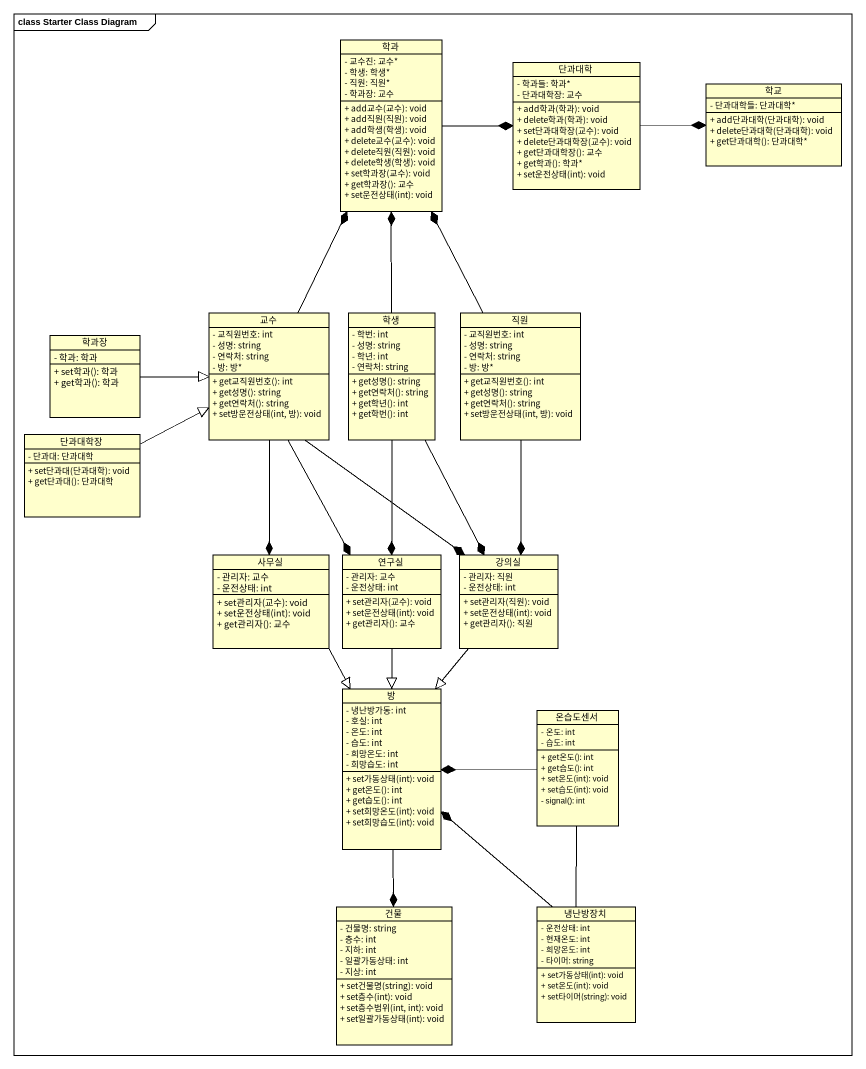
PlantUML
@startuml
mainframe class Starter Class Diagram
hide circle
hide empty members
skinparam classAttributeIconSize 0
class 학과 {
  - 교수진: 교수*
  - 학생: 학생*
  - 직원: 직원*
  - 학과장: 교수
  + add교수(교수): void
  + add직원(직원): void
  + add학생(학생): void
  + delete교수(교수): void
  + delete직원(직원): void
  + delete학생(학생): void
  + set학과장(교수): void
  + get학과장(): 교수
  + set운전상태(int): void
}
class 단과대학 {
  - 학과들: 학과*
  - 단과대학장: 교수
  + add학과(학과): void
  + delete학과(학과): void
  + set단과대학장(교수): void
  + delete단과대학장(교수): void
  + get단과대학장(): 교수
  + get학과(): 학과*
  + set운전상태(int): void
}
class 학교 {
  - 단과대학들: 단과대학*
  + add단과대학(단과대학): void
  + delete단과대학(단과대학): void
  + get단과대학(): 단과대학*
}
class 교수 {
  - 교직원번호: int
  - 성명: string
  - 연락처: string
  - 방: 방*
  + get교직원번호(): int
  + get성명(): string
  + get연락처(): string
  + set방운전상태(int, 방): void
}
class 학생 {
  - 학번: int
  - 성명: string
  - 학년: int
  - 연락처: string
  + get성명(): string
  + get연락처(): string
  + get학년(): int
  + get학번(): int
}
class 직원 {
  - 교직원번호: int
  - 성명: string
  - 연락처: string
  - 방: 방*
  + get교직원번호(): int
  + get성명(): string
  + get연락처(): string
  + set방운전상태(int, 방): void
}
class 학과장 {
  - 학과: 학과
  + set학과(): 학과
  + get학과(): 학과
}
class 단과대학장 {
  - 단과대: 단과대학
  + set단과대(단과대학): void
  + get단과대(): 단과대학
}
class 사무실 {
  - 관리자: 교수
  - 운전상태: int
  + set관리자(교수): void
  + set운전상태(int): void
  + get관리자(): 교수
}
class 연구실 {
  - 관리자: 교수
  - 운전상태: int
  + set관리자(교수): void
  + set운전상태(int): void
  + get관리자(): 교수
}
class 강의실 {
  - 관리자: 직원
  - 운전상태: int
  + set관리자(직원): void
  + set운전상태(int): void
  + get관리자(): 직원
}
class 방 {
  - 냉난방가동: int
  - 호실: int
  - 온도: int
  - 습도: int
  - 희망온도: int
  - 희망습도: int
  + set가동상태(int): void
  + get온도(): int
  + get습도(): int
  + set희망온도(int): void
  + set희망습도(int): void
}
class 온습도센서 {
  - 온도: int
  - 습도: int
  + get온도(): int
  + get습도(): int
  + set온도(int): void
  + set습도(int): void
  - signal(): int
}
class 건물 {
  - 건물명: string
  - 층수: int
  - 지하: int
  - 일괄가동상태: int
  - 지상: int
  + set건물명(string): void
  + set층수(int): void
  + set층수범위(int, int): void
  + set일괄가동상태(int): void
}
class 냉난방장치 {
  - 운전상태: int
  - 현재온도: int
  - 희망온도: int
  - 타이머: string
  + set가동상태(int): void
  + set온도(int): void
  + set타이머(string): void
}
학과 -right-* 단과대학
단과대학 -right-* 학교
교수 -up-* 학과
교수 --* 사무실
교수 --* 연구실
교수 --* 강의실
학생 -up-* 학과
학생 --* 연구실
학생 --* 강의실
직원 -up-* 학과
직원 --* 강의실
학과장 -right-|> 교수
단과대학장 -right-|> 교수
사무실 --|> 방
연구실 --|> 방
강의실 --|> 방
방 --* 건물
온습도센서 -left-* 방
냉난방장치 -up-* 방
냉난방장치 -up- 온습도센서
@enduml
